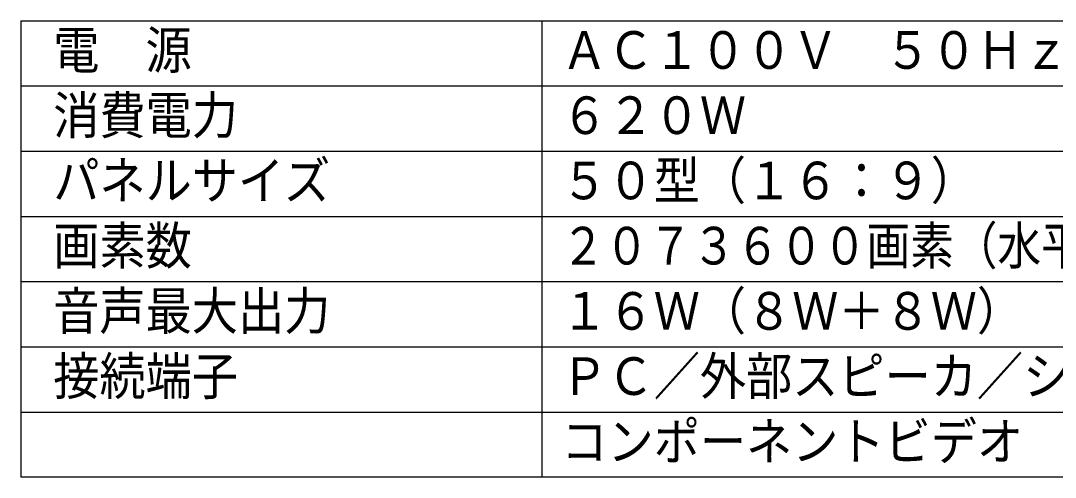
# Model space of a CAD drawing. Units: millimetres, scale not verified. Extents: x -63 to 63, y -57 to 57.
# Drawn here: x -62.5 to 16.9, y -56.5 to -21.5 of the extents above; entities that cross this region are included whole.
import ezdxf
from ezdxf.enums import TextEntityAlignment as Align

# ---------------------------------------------------------------- set-up
doc = ezdxf.new("R2010")
doc.units = ezdxf.units.MM
doc.header["$LTSCALE"] = 0.190236
doc.layers.add('0-0_MOJI1', color=2, linetype='Continuous')
doc.layers.add('0-4_WAKU', color=1, linetype='Continuous')
doc.styles.add('ＭＳ ゴシック', font='')
doc.styles.get('ＭＳ ゴシック').set_extended_font_data('MS Gothic')

msp = doc.modelspace()

# ---------------------------------------------------------------- linework, layer by layer
at = {"layer": '0-4_WAKU', "color": 4}
for p, q in [((-62.5001, -21.5), (62.5001, -21.5)), ((-62.5001, -21.5), (-62.5001, -56.5001)), ((-22.5, -21.5), (-22.5, -56.5001)), ((62.5001, -56.5001), (-62.5001, -56.5001))]:
    msp.add_line(p, q, dxfattribs=at)
at = {"layer": '0-4_WAKU'}
for p, q in [((-62.5001, -26.5), (62.5001, -26.5)), ((-62.5001, -31.5001), (62.5001, -31.5001)), ((-62.5001, -36.5001), (62.5001, -36.5001)), ((-62.5001, -41.5001), (62.5001, -41.5001)), ((-62.5001, -46.5001), (62.5001, -46.5001)), ((-62.5001, -51.5001), (62.5001, -51.5001))]:
    msp.add_line(p, q, dxfattribs=at)

# ---------------------------------------------------------------- texts
at = {"layer": '0-0_MOJI1', "style": 'ＭＳ ゴシック'}
for s, width, p in [('電  源', 0.9, (-60.0001, -26.0552)), ('ＡＣ１００Ｖ\u3000５０Ｈｚ／６０Ｈｚ', 0.9, (-21, -26.0552)), ('消費電力', 0.9, (-60.0001, -31.0552)), ('６２０Ｗ', 0.9, (-21, -31.0552)), ('パネルサイズ', 0.9, (-60.0001, -36.0552)), ('５０型（１６：９）', 0.9, (-21, -36.0552)), ('画素数', 0.9, (-60.0001, -41.0552)), ('２０７３６００画素（水平１９２０×垂直１０８０）', 0.85, (-21, -41.0552)), ('音声最大出力', 0.9, (-60.0001, -46.0552)), ('１６Ｗ（８Ｗ＋８Ｗ）', 0.9, (-21, -46.0552)), ('接続端子', 0.9, (-60.0001, -51.0552)), ('ＰＣ／外部スピーカ／シリアル／ＤＶＩ', 0.9, (-21, -51.0552)), ('コンポーネントビデオ', 0.9, (-21, -56.0552))]:
    msp.add_text(s, height=2.887, dxfattribs=dict(at, width=width)).set_placement(p, align=Align.BOTTOM_LEFT)

doc.saveas('drawing.dxf')
